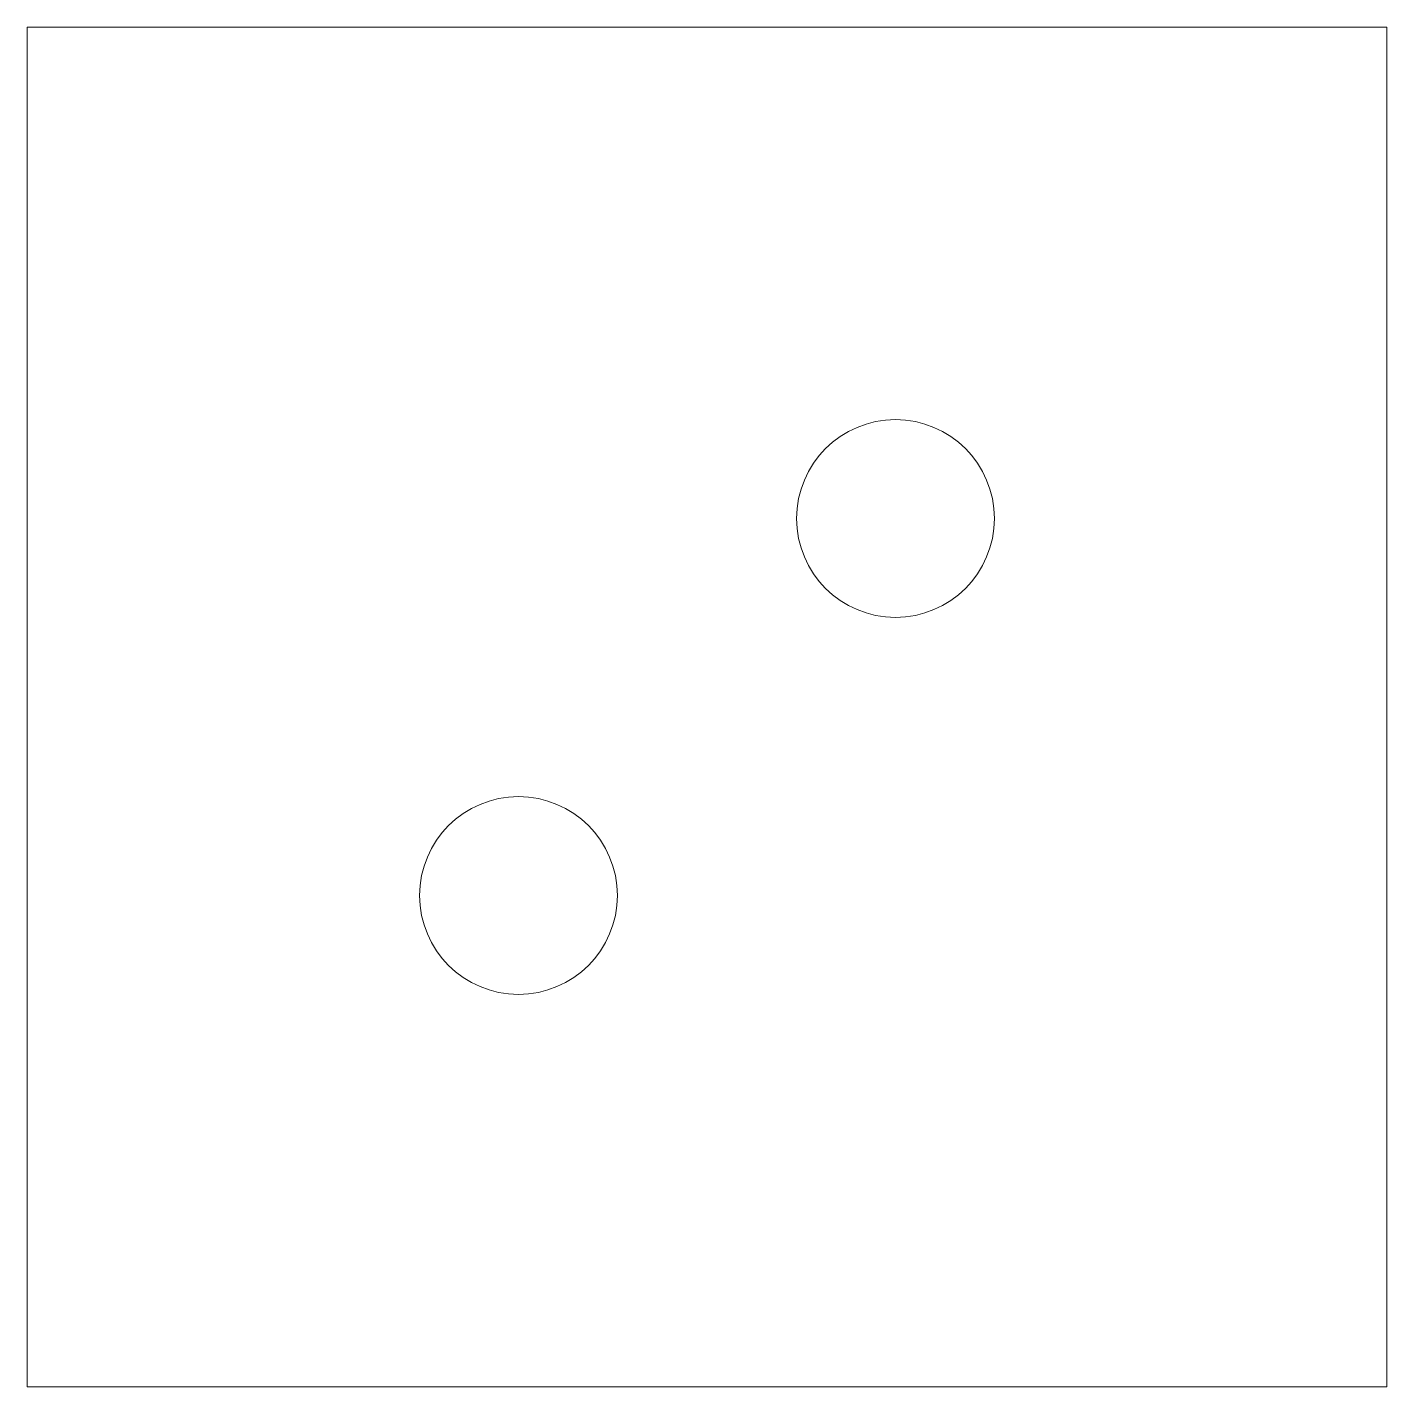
# Model space of a CAD drawing. Header units: inches. Extents: x 0 to 2.2, y 0 to 2.2.
import ezdxf

# ---------------------------------------------------------------- set-up
doc = ezdxf.new("R2010")
doc.units = ezdxf.units.IN
doc.header["$MEASUREMENT"] = 0

msp = doc.modelspace()

# ---------------------------------------------------------------- linework, layer by layer
at = {"color": 1, "lineweight": 0}
msp.add_lwpolyline([(0, 0), (2.2, 0), (2.2, 2.2), (0, 2.2)], close=True, dxfattribs=at)
for centre in [(1.405, 1.405), (0.795, 0.795)]:
    msp.add_circle(centre, 0.16, dxfattribs=at)

doc.saveas('drawing.dxf')
